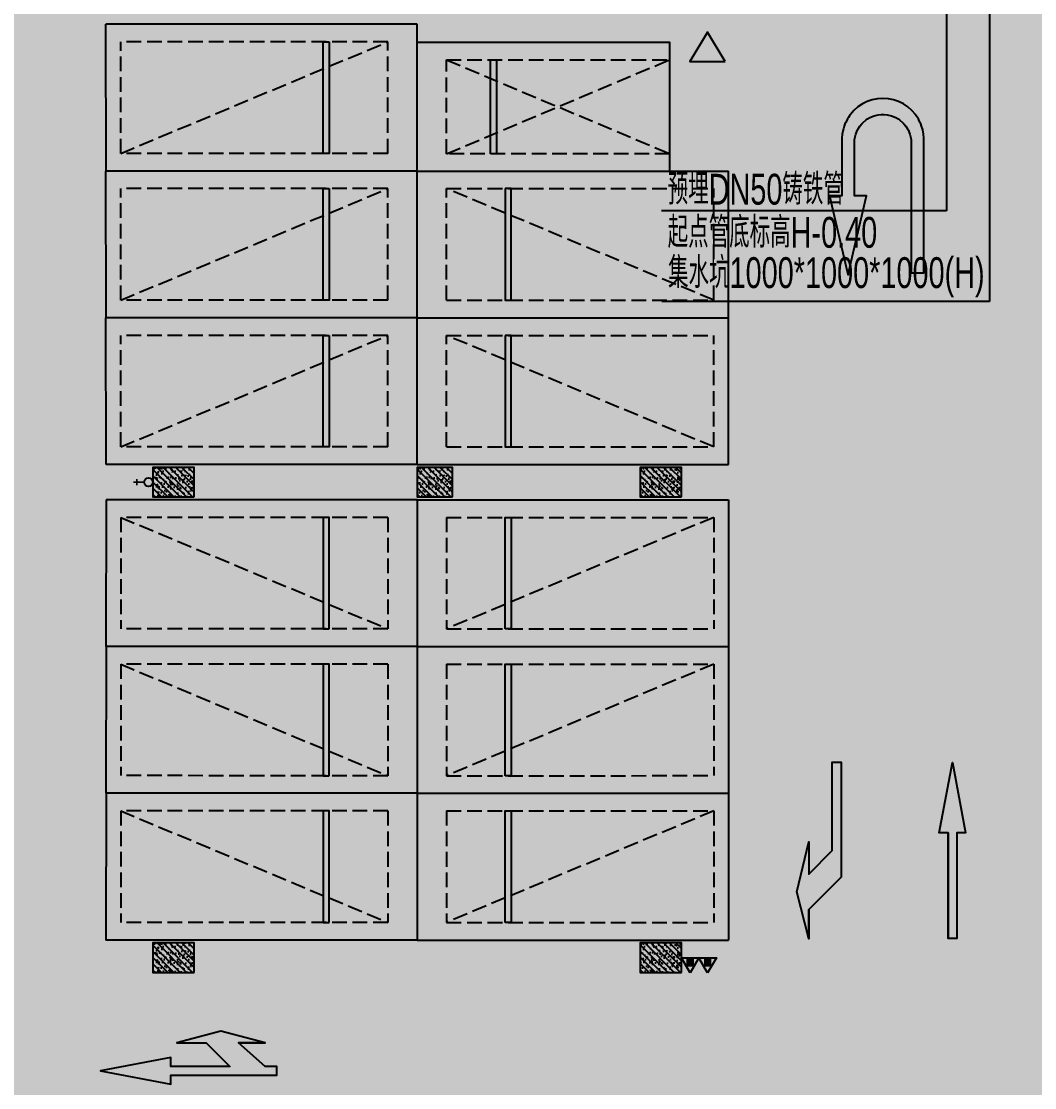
# Model space of a CAD drawing. Extents: x -1338203 to 1886333, y -530034 to 1031844.
# Drawn here: x 802815 to 820073, y -368765 to -350601 of the extents above; entities that cross this region are included whole.
import ezdxf

# ---------------------------------------------------------------- set-up
doc = ezdxf.new("R2010")
doc.units = 0
doc.header["$LTSCALE"] = 1000
doc.header["$MEASUREMENT"] = 0
doc.linetypes.add('A-001-平面B2$0$__DASH', pattern=[0.35, 0.25, -0.1])
doc.linetypes.add('DASH', pattern=[0.35, 0.25, -0.1])
for name, color, linetype in [('0P-EQUIP-CW', 7, 'Continuous'), ('0P-PIPE-RW', 122, 'Continuous'), ('A-FIRE', 7, 'Continuous'), ('p-a-regular', 5, 'Continuous'), ('S001地下二墙柱$0$S001地下二墙柱$0$0S-CC-LINE', 52, 'Continuous'), ('S001地下二墙柱$0$S001地下二墙柱$0$0S-CW-HATCH', 251, 'Continuous'), ('S001地下二墙柱$0$S001地下二墙柱$0$0S-CW-HATCH-UP', 251, 'Continuous'), ('中心线', 42, 'Continuous'), ('地面指向箭头', 7, 'Continuous'), ('负二层消火栓$0$负二层消火栓$1$0P-EQUIP-FH', 7, 'Continuous'), ('负二层集水坑及排水沟$0$负二层集水坑及排水沟$0$0P-A-LEAD', 3, 'Continuous')]:
    doc.layers.add(name, color=color, linetype=linetype)
doc.layers.add('p-a-regular-deadend', color=6, linetype='Continuous', true_color=0xff00ff)
doc.layers.add('p-a-regular-narrow', color=7, linetype='Continuous', true_color=0x9600ff)
doc.layers.add('p-h-walkable', color=7, linetype='Continuous', lineweight=70, true_color=0xf0f0f0)
doc.styles.add('负二层集水坑及排水沟$0$负二层集水坑及排水沟$0$AAD-TXT', font='AAD-TXT.shx', dxfattribs={"width": 0.7, "height": 3, "bigfont": 'AAD-HZTXT.shx'})

# ---------------------------------------------------------------- blocks, each defined once
blk = doc.blocks.new('负二层集水坑及排水沟')
at = {"layer": '负二层集水坑及排水沟$0$负二层集水坑及排水沟$0$0P-A-LEAD'}
for p, q in [((52209, -185780), (52209, -190217)), ((52941, -186540), (52941, -191760)), ((52209, -190217), (47352, -190217)), ((52941, -191760), (47359, -191760))]:
    blk.add_line(p, q, dxfattribs=at)
at = {"layer": '负二层集水坑及排水沟$0$负二层集水坑及排水沟$0$0P-A-LEAD', "color": 7, "style": '负二层集水坑及排水沟$0$负二层集水坑及排水沟$0$AAD-TXT', "width": 0.7}
for s, p in [('预埋DN50铸铁管', (47457, -190112)), ('起点管底标高H-0.40', (47457, -190847)), ('集水坑1000*1000*1000(H)', (47464, -191533))]:
    blk.add_text(s, height=525, dxfattribs=at).set_placement(p)
blk = doc.blocks.new('负二层消火栓$0$负二层消火栓$1$$TwtSys$00000546')
h = blk.add_hatch()
h.set_pattern_fill('ANSI31', color=256, scale=200, style=0)
h.set_pattern_definition([(45, (-38543.802, -6670.83), (-17.67767, 17.67767), [])])
h.paths.add_polyline_path([(-65, 174), (65, 174), (65, 44), (-65, 44)])
for points in [[(0, 344), (-198, 0), (198, 0)], [(-65, 174), (65, 174), (65, 44), (-65, 44)]]:
    blk.add_lwpolyline(points, close=True)
blk = doc.blocks.new('负二层消火栓')
at = {"layer": '负二层消火栓$0$负二层消火栓$1$0P-EQUIP-FH', "xscale": -0.75, "yscale": 0.75, "zscale": 0.75, "rotation": 180}
for p in [(47840, -202940), (48138, -202940)]:
    blk.add_blockref('负二层消火栓$0$负二层消火栓$1$$TwtSys$00000546', p, dxfattribs=at)
blk = doc.blocks.new('$TwtSys$00000320')
at = {"const_width": 20}
for points in [[(0, 0), (0, -121)], [(-37, -83), (37, -83)]]:
    blk.add_lwpolyline(points, dxfattribs=at)
blk = doc.blocks.new('A$Ca805bf96')
at = {"layer": '0P-PIPE-RW', "linetype": 'Continuous'}
blk.add_circle((38616, -194840), 75, dxfattribs=at)
blk.add_circle((38616, -194840), 75, dxfattribs=at)
at = {"layer": '0P-EQUIP-CW', "xscale": 1.5, "yscale": 1.5, "zscale": 1.5, "rotation": 269.9999999999437}
blk.add_blockref('$TwtSys$00000320', (38541, -194840), dxfattribs=at)
blk.add_blockref('$TwtSys$00000320', (38541, -194840), dxfattribs=at)
blk = doc.blocks.new('2-13')
blk.add_blockref('A$Ca805bf96', (766365, -163611))
blk = doc.blocks.new('左转或右转')
at = {"layer": '地面指向箭头'}
blk.add_hatch(color=251, dxfattribs=at).paths.add_polyline_path([(3221046, 2451667), (3221247, 2450864), (3221247, 2451366), (3221799, 2451918), (3221799, 2453874), (3221648, 2453874), (3221648, 2452369), (3221247, 2451968), (3221247, 2452519)])
at = {"layer": '地面指向箭头', "color": 251}
blk.add_lwpolyline([(3221247, 2450864), (3221046, 2451667), (3221247, 2452519), (3221247, 2451968), (3221648, 2452369), (3221648, 2453874), (3221799, 2453874), (3221799, 2451918), (3221247, 2451366), (3221247, 2450864), (3221247, 2451366)], dxfattribs=at)
blk = doc.blocks.new('JTDT')
at = {"layer": 'A-FIRE'}
h = blk.add_hatch(color=251, dxfattribs=at)
h.dxf.hatch_style = 1
h.paths.add_polyline_path([(189165, 82916), (189162, 82988), (189159, 82988), (189147, 83060), (189144, 83075), (189126, 83123), (189114, 83162), (189105, 83180), (189081, 83230), (189072, 83245), (189057, 83269), (189036, 83299), (189024, 83317), (189021, 83320), (189021, 83323), (188961, 83389), (188893, 83449), (188818, 83500), (188734, 83542), (188650, 83571), (188561, 83586), (188468, 83592), (188378, 83586), (188288, 83571), (188202, 83542), (188118, 83500), (188043, 83449), (187974, 83389), (187915, 83323), (187915, 83320), (187912, 83317), (187900, 83299), (187882, 83269), (187864, 83245), (187858, 83230), (187831, 83180), (187822, 83162), (187810, 83123), (187795, 83075), (187789, 83060), (187777, 82988), (187771, 82916), (187771, 82895), (187771, 82839), (187771, 81938), (187559, 81938), (187559, 81935), (187867, 80625), (187876, 80592), (187882, 80625), (188190, 81935), (187983, 81935), (187983, 81938), (187983, 82839), (187986, 82895), (187989, 82916), (188007, 82988), (188037, 83060), (188046, 83075), (188076, 83123), (188109, 83162), (188124, 83180), (188184, 83230), (188205, 83245), (188247, 83269), (188318, 83299), (188390, 83317), (188441, 83320), (188468, 83323), (188492, 83320), (188543, 83317), (188615, 83299), (188686, 83269), (188728, 83245), (188749, 83230), (188809, 83180), (188824, 83162), (188857, 83123), (188887, 83075), (188896, 83060), (188926, 82988), (188944, 82916), (188947, 82895), (188949, 82839), (188949, 80625), (189168, 80625), (189168, 82839), (189168, 82895)])
at = {"layer": '地面指向箭头', "color": 251, "linetype": 'Continuous'}
blk.add_lwpolyline([(189165, 82916), (189162, 82988), (189159, 82988), (189147, 83060), (189144, 83075), (189126, 83123), (189114, 83162), (189105, 83180), (189081, 83230), (189072, 83245), (189057, 83269), (189036, 83299), (189024, 83317), (189021, 83320), (189021, 83323), (188961, 83389), (188893, 83449), (188818, 83500), (188734, 83542), (188650, 83571), (188561, 83586), (188468, 83592), (188378, 83586), (188288, 83571), (188202, 83542), (188118, 83500), (188043, 83449), (187974, 83389), (187915, 83323), (187915, 83320), (187912, 83317), (187900, 83299), (187882, 83269), (187864, 83245), (187858, 83230), (187831, 83180), (187822, 83162), (187810, 83123), (187795, 83075), (187789, 83060), (187777, 82988), (187771, 82916), (187771, 82895), (187771, 82839), (187771, 81938), (187559, 81938), (187559, 81935), (187867, 80625), (187876, 80592), (187882, 80625), (188190, 81935), (187983, 81935), (187983, 81938), (187983, 82839), (187986, 82895), (187989, 82916), (188007, 82988), (188037, 83060), (188046, 83075), (188076, 83123), (188109, 83162), (188124, 83180), (188184, 83230), (188205, 83245), (188247, 83269), (188318, 83299), (188390, 83317), (188441, 83320), (188468, 83323), (188492, 83320), (188543, 83317), (188615, 83299), (188686, 83269), (188728, 83245), (188749, 83230), (188809, 83180), (188824, 83162), (188857, 83123), (188887, 83075), (188896, 83060), (188926, 82988), (188944, 82916), (188947, 82895), (188949, 82839), (188949, 80625), (189168, 80625), (189168, 82839), (189168, 82895), (189165, 82916)], dxfattribs=at)
blk = doc.blocks.new('直行')
at = {"layer": '地面指向箭头'}
blk.add_hatch(color=251, dxfattribs=at).paths.add_polyline_path([(-29241, 4059962), (-29466, 4058762), (-29316, 4058762), (-29316, 4056961), (-29166, 4056961), (-29166, 4058762), (-29016, 4058762)])
at = {"layer": '地面指向箭头', "color": 251}
blk.add_lwpolyline([(-29316, 4058762), (-29316, 4056961), (-29316, 4058762), (-29316, 4058762), (-29466, 4058762), (-29241, 4059962), (-29016, 4058762), (-29166, 4058762), (-29166, 4056961), (-29316, 4056961), (-29316, 4056961)], dxfattribs=at)
blk = doc.blocks.new('直行右转或左转')
at = {"layer": '地面指向箭头'}
blk.add_hatch(color=251, dxfattribs=at).paths.add_polyline_path([(3219528, 2452519), (3218327, 2452294), (3218327, 2452444), (3217325, 2452444), (3217726, 2452044), (3218227, 2452044), (3217476, 2451843), (3216725, 2452044), (3217175, 2452044), (3216725, 2452444), (3216524, 2452444), (3216524, 2452594), (3218327, 2452594), (3218327, 2452745)])
at = {"layer": '地面指向箭头', "color": 251}
blk.add_lwpolyline([(3216725, 2452044), (3217175, 2452044), (3216725, 2452044), (3217476, 2451843), (3218227, 2452044), (3217726, 2452044), (3217325, 2452444), (3218327, 2452444), (3218327, 2452294), (3219528, 2452519), (3218327, 2452745), (3218327, 2452594), (3216524, 2452594), (3216524, 2452444), (3216725, 2452444), (3217175, 2452044)], dxfattribs=at)
blk = doc.blocks.new('A$C3d42903c')
at = {"layer": '中心线', "color": 251, "const_width": 150}
for points in [[(404985, 172396), (404985, 170396)], [(404985, 168396), (404985, 166396)], [(404985, 164396), (404985, 162396)]]:
    blk.add_lwpolyline(points, dxfattribs=at)
at = {"layer": '地面指向箭头', "color": 251}
for name, p in [('JTDT', (216374, 93730)), ('直行', (435267, -3893949))]:
    blk.add_blockref(name, p, dxfattribs=at)
at = {"layer": '地面指向箭头', "color": 251, "linetype": 'Continuous'}
blk.add_blockref('左转或右转', (-2817669, -2287857), dxfattribs=at)
at = {"layer": '地面指向箭头', "color": 251, "linetype": 'Continuous', "rotation": 180}
blk.add_blockref('直行右转或左转', (3611044, 2613279), dxfattribs=at)
blk = doc.blocks.new('A$Cb720460c')
at = {"layer": '地面指向箭头'}
h = blk.add_hatch(color=251, dxfattribs=at)
h.dxf.hatch_style = 1
h.paths.add_polyline_path([(402153, 177951), (401853, 178451), (401553, 177951)])
at = {"layer": '地面指向箭头', "color": 251, "flags": 128}
blk.add_lwpolyline([(402153, 177951), (401853, 178451), (401553, 177951), (402153, 177951)], dxfattribs=at)

msp = doc.modelspace()

# ---------------------------------------------------------------- hatches: boundary and pattern name
at = {"layer": 'p-h-walkable', "ltscale": 0.002}
h = msp.add_hatch(color=256, dxfattribs=at)
h.dxf.hatch_style = 1
h.paths.add_polyline_path([(728556.4, -320761.3), (728556.4, -348211.5), (746356.3, -348211.5), (750916.3, -338175), (842896.3, -338175), (843211.3, -349155), (839116.3, -349155), (839116.3, -377051.5), (864906.4, -377051.5), (864906.4, -390806.6), (875856.3, -395571.5), (875856.3, -404751.5), (834560.3, -404751.5), (839142.7, -442064.3), (869465.2, -438340.4), (871163.2, -452166.5), (873704.1, -451854.5), (877328.6, -464960.4), (761876, -479139.1), (761132.9, -468418.3), (764950.6, -465209), (763252.8, -451384.3), (799242.4, -446964.4), (793807.3, -404751.5), (750756.3, -404751.5), (751556.3, -388855), (648066.6, -388604.4), (648066.6, -380374.4), (641016.6, -380374.4), (641512.3, -365348.2), (660006.6, -364574.4), (660306.6, -340846.8), (656406.6, -340846.8), (656406.6, -336396.8), (656656.4, -340532.4), (656406.4, -332417.4), (712156.4, -332417.4), (712080.9, -320761.3)])
at = {"layer": 'S001地下二墙柱$0$S001地下二墙柱$0$0S-CW-HATCH'}
h = msp.add_hatch(color=256, dxfattribs=at)
h.dxf.hatch_style = 1
h.paths.add_polyline_path([(805756.6, -358700.9), (805756.6, -358200.9), (805056.6, -358200.9), (805056.6, -358700.9)])
h = msp.add_hatch(color=256, dxfattribs=at)
h.dxf.hatch_style = 1
h.paths.add_polyline_path([(810156.5, -358700.9), (810156.5, -358200.9), (809556.5, -358200.9), (809556.5, -358700.9)])
h = msp.add_hatch(color=256, dxfattribs=at)
h.dxf.hatch_style = 1
h.paths.add_polyline_path([(814056.6, -358700.9), (814056.6, -358200.9), (813356.6, -358200.9), (813356.6, -358700.9)])
h = msp.add_hatch(color=256, dxfattribs=at)
h.dxf.hatch_style = 1
h.paths.add_polyline_path([(805756.6, -366800.9), (805756.6, -366300.9), (805056.6, -366300.9), (805056.6, -366800.9)])
h = msp.add_hatch(color=256, dxfattribs=at)
h.dxf.hatch_style = 1
h.paths.add_polyline_path([(814056.6, -366800.9), (814056.6, -366300.9), (813356.6, -366300.9), (813356.6, -366800.9)])
at = {"layer": 'S001地下二墙柱$0$S001地下二墙柱$0$0S-CW-HATCH-UP'}
h = msp.add_hatch(dxfattribs=at)
h.set_pattern_fill('钢筋混凝土', color=256, scale=30, angle=-90)
h.set_pattern_definition([(315, (814708.33, -391011.66), (53.03301, 53.03301), []), (320, (814708.33, -391011.66), (-18.8256, -215.1781), [22.5, -247.5]), (265, (814708.33, -391011.66), (225.6576, 41.6254), [18, -198]), (10.4514, (814706.76, -391029.6), (206.8319, -173.5528), [19.122, -210.3426]), (316.1842, (814768.33, -391011.66), (-49.6557, -320.1723), [33.75, -371.25]), (6.6356, (814764.2, -391038.34), (292.2354, -280.3988), [28.683, -315.514]), (261.1842, (814768.33, -391011.66), (292.2356, -280.3986), [27, -297]), (291, (814753.33, -391041.66), (-120.7857, -179.0721), [22.5, -247.5]), (236, (814753.33, -391041.66), (217.545, -72.9946), [18, -198]), (341.4514, (814743.27, -391056.58), (96.7591, -252.0668), [19.122, -210.3426]), (307.5, (814708.33, -391011.66), (99.86816, -3.64796), [0, -195.6, 0, -201, 0, -198.75]), (277.5, (814708.33, -391011.66), (118.3235, -78.92086), [0, -114.6, 0, -191.1, 0, -75.75]), (237.5, (814708.33, -390944.76), (-6.76646, -160.14673), [0, -75, 0, -234, 0, -310.5]), (227.5, (814708.33, -390914.76), (30.0315, -174.95585), [0, -97.5, 0, -155.4, 0, -220.5])])
h.paths.add_polyline_path([(805756.6, -358700.9), (805756.6, -358200.9), (805056.6, -358200.9), (805056.6, -358700.9)])
h = msp.add_hatch(dxfattribs=at)
h.set_pattern_fill('钢筋混凝土', color=256, scale=30, angle=-90)
h.set_pattern_definition([(315, (819108.22, -391011.66), (53.03301, 53.03301), []), (320, (819108.22, -391011.66), (-18.8256, -215.1781), [22.5, -247.5]), (265, (819108.22, -391011.66), (225.6576, 41.6254), [18, -198]), (10.4514, (819106.65, -391029.6), (206.8319, -173.5528), [19.122, -210.3426]), (316.1842, (819168.22, -391011.66), (-49.6557, -320.1723), [33.75, -371.25]), (6.6356, (819164.08, -391038.34), (292.2354, -280.3988), [28.683, -315.514]), (261.1842, (819168.22, -391011.66), (292.2356, -280.3986), [27, -297]), (291, (819153.22, -391041.66), (-120.7857, -179.0721), [22.5, -247.5]), (236, (819153.22, -391041.66), (217.545, -72.9946), [18, -198]), (341.4514, (819143.15, -391056.58), (96.7591, -252.0668), [19.122, -210.3426]), (307.5, (819108.22, -391011.66), (99.86816, -3.64796), [0, -195.6, 0, -201, 0, -198.75]), (277.5, (819108.22, -391011.66), (118.3235, -78.92086), [0, -114.6, 0, -191.1, 0, -75.75]), (237.5, (819108.22, -390944.76), (-6.76646, -160.14673), [0, -75, 0, -234, 0, -310.5]), (227.5, (819108.22, -390914.76), (30.0315, -174.95585), [0, -97.5, 0, -155.4, 0, -220.5])])
h.paths.add_polyline_path([(810156.5, -358700.9), (810156.5, -358200.9), (809556.5, -358200.9), (809556.5, -358700.9)])
h = msp.add_hatch(dxfattribs=at)
h.set_pattern_fill('钢筋混凝土', color=256, scale=30, angle=-90)
h.set_pattern_definition([(315, (822908.33, -391011.66), (53.03301, 53.03301), []), (320, (822908.33, -391011.66), (-18.8256, -215.1781), [22.5, -247.5]), (265, (822908.33, -391011.66), (225.6576, 41.6254), [18, -198]), (10.4514, (822906.76, -391029.6), (206.8319, -173.5528), [19.122, -210.3426]), (316.1842, (822968.33, -391011.66), (-49.6557, -320.1723), [33.75, -371.25]), (6.6356, (822964.2, -391038.34), (292.2354, -280.3988), [28.683, -315.514]), (261.1842, (822968.33, -391011.66), (292.2356, -280.3986), [27, -297]), (291, (822953.33, -391041.66), (-120.7857, -179.0721), [22.5, -247.5]), (236, (822953.33, -391041.66), (217.545, -72.9946), [18, -198]), (341.4514, (822943.26, -391056.58), (96.7591, -252.0668), [19.122, -210.3426]), (307.5, (822908.33, -391011.66), (99.86816, -3.64796), [0, -195.6, 0, -201, 0, -198.75]), (277.5, (822908.33, -391011.66), (118.3235, -78.92086), [0, -114.6, 0, -191.1, 0, -75.75]), (237.5, (822908.33, -390944.76), (-6.76646, -160.14673), [0, -75, 0, -234, 0, -310.5]), (227.5, (822908.33, -390914.76), (30.0315, -174.95585), [0, -97.5, 0, -155.4, 0, -220.5])])
h.paths.add_polyline_path([(814056.6, -358700.9), (814056.6, -358200.9), (813356.6, -358200.9), (813356.6, -358700.9)])
h = msp.add_hatch(dxfattribs=at)
h.set_pattern_fill('钢筋混凝土', color=256, scale=30, angle=-90)
h.set_pattern_definition([(315, (814708.33, -399111.66), (53.03301, 53.03301), []), (320, (814708.33, -399111.66), (-18.8256, -215.1781), [22.5, -247.5]), (265, (814708.33, -399111.66), (225.6576, 41.6254), [18, -198]), (10.4514, (814706.76, -399129.6), (206.8319, -173.5528), [19.122, -210.3426]), (316.1842, (814768.33, -399111.66), (-49.6557, -320.1723), [33.75, -371.25]), (6.6356, (814764.2, -399138.34), (292.2354, -280.3988), [28.683, -315.514]), (261.1842, (814768.33, -399111.66), (292.2356, -280.3986), [27, -297]), (291, (814753.33, -399141.66), (-120.7857, -179.0721), [22.5, -247.5]), (236, (814753.33, -399141.66), (217.545, -72.9946), [18, -198]), (341.4514, (814743.27, -399156.58), (96.7591, -252.0668), [19.122, -210.3426]), (307.5, (814708.33, -399111.66), (99.86816, -3.64796), [0, -195.6, 0, -201, 0, -198.75]), (277.5, (814708.33, -399111.66), (118.3235, -78.92086), [0, -114.6, 0, -191.1, 0, -75.75]), (237.5, (814708.33, -399044.76), (-6.76646, -160.14673), [0, -75, 0, -234, 0, -310.5]), (227.5, (814708.33, -399014.76), (30.0315, -174.95585), [0, -97.5, 0, -155.4, 0, -220.5])])
h.paths.add_polyline_path([(805756.6, -366800.9), (805756.6, -366300.9), (805056.6, -366300.9), (805056.6, -366800.9)])
h = msp.add_hatch(dxfattribs=at)
h.set_pattern_fill('钢筋混凝土', color=256, scale=30, angle=-90)
h.set_pattern_definition([(315, (822908.33, -399111.66), (53.03301, 53.03301), []), (320, (822908.33, -399111.66), (-18.8256, -215.1781), [22.5, -247.5]), (265, (822908.33, -399111.66), (225.6576, 41.6254), [18, -198]), (10.4514, (822906.76, -399129.6), (206.8319, -173.5528), [19.122, -210.3426]), (316.1842, (822968.33, -399111.66), (-49.6557, -320.1723), [33.75, -371.25]), (6.6356, (822964.2, -399138.34), (292.2354, -280.3988), [28.683, -315.514]), (261.1842, (822968.33, -399111.66), (292.2356, -280.3986), [27, -297]), (291, (822953.33, -399141.66), (-120.7857, -179.0721), [22.5, -247.5]), (236, (822953.33, -399141.66), (217.545, -72.9946), [18, -198]), (341.4514, (822943.27, -399156.58), (96.7591, -252.0668), [19.122, -210.3426]), (307.5, (822908.33, -399111.66), (99.86816, -3.64796), [0, -195.6, 0, -201, 0, -198.75]), (277.5, (822908.33, -399111.66), (118.3235, -78.92086), [0, -114.6, 0, -191.1, 0, -75.75]), (237.5, (822908.33, -399044.76), (-6.76646, -160.14673), [0, -75, 0, -234, 0, -310.5]), (227.5, (822908.33, -399014.76), (30.0315, -174.95585), [0, -97.5, 0, -155.4, 0, -220.5])])
h.paths.add_polyline_path([(814056.6, -366800.9), (814056.6, -366300.9), (813356.6, -366300.9), (813356.6, -366800.9)])

# ---------------------------------------------------------------- linework, layer by layer
for p, q in [((809556.4, -350650.4), (804256.4, -350650.9)), ((804256.6, -353150.9), (804256.4, -350650.9)), ((809556.6, -353150.4), (809556.4, -350650.4)), ((809556.4, -353150.4), (804256.4, -353150.9)), ((804256.6, -355650.9), (804256.4, -353150.9)), ((809556.6, -353150.4), (804256.6, -353150.9)), ((809556.6, -355650.4), (809556.4, -353150.4)), ((809556.6, -355650.4), (809556.8, -353150.4)), ((809556.8, -353150.4), (814856.8, -353150.9)), ((814856.6, -355650.9), (814856.8, -353150.9)), ((809556.4, -355650.4), (804256.4, -355650.9)), ((804256.6, -358150.9), (804256.4, -355650.9)), ((809556.6, -355650.4), (804256.6, -355650.9)), ((809556.6, -358150.4), (809556.4, -355650.4)), ((809556.6, -355650.4), (814856.6, -355650.9)), ((809556.6, -358150.4), (809556.8, -355650.4)), ((809556.8, -355650.4), (814856.8, -355650.9)), ((814856.6, -358150.9), (814856.8, -355650.9)), ((809556.6, -358150.4), (804256.6, -358150.9)), ((809556.6, -358150.4), (814856.6, -358150.9)), ((804256.6, -358750.4), (804256.4, -361250.4)), ((809556.6, -358750.9), (804256.6, -358750.4)), ((809556.6, -358750.9), (809556.4, -361250.9)), ((809556.6, -358750.9), (814856.6, -358750.4)), ((809556.6, -358750.9), (809556.8, -361250.9)), ((814856.6, -358750.4), (814856.8, -361250.4)), ((809556.4, -361250.9), (804256.4, -361250.4)), ((804256.6, -361250.4), (804256.4, -363750.4)), ((809556.6, -361250.9), (804256.6, -361250.4)), ((809556.6, -361250.9), (809556.4, -363750.9)), ((809556.6, -361250.9), (814856.6, -361250.4)), ((809556.6, -361250.9), (809556.8, -363750.9)), ((809556.8, -361250.9), (814856.8, -361250.4)), ((814856.6, -361250.4), (814856.8, -363750.4)), ((809556.4, -363750.9), (804256.4, -363750.4)), ((804256.6, -363750.4), (804256.4, -366250.4)), ((809556.6, -363750.9), (804256.6, -363750.4)), ((809556.6, -363750.9), (809556.4, -366250.9)), ((809556.6, -363750.9), (814856.6, -363750.4)), ((809556.6, -363750.9), (809556.8, -366250.9)), ((809556.8, -363750.9), (814856.8, -363750.4)), ((814856.6, -363750.4), (814856.8, -366250.4)), ((809556.4, -366250.9), (804256.4, -366250.4)), ((809556.8, -366250.9), (814856.8, -366250.4))]:
    msp.add_line(p, q)
at = {"linetype": 'A-001-平面B2$0$__DASH'}
for p, q in [((809056.4, -350950.4), (804506.4, -350950.8)), ((804506.6, -352850.8), (804506.4, -350950.8)), ((809056.6, -352850.4), (809056.4, -350950.4)), ((809056.6, -352850.4), (804506.6, -352850.8)), ((809056.4, -353450.4), (804506.4, -353450.8)), ((804506.6, -355350.8), (804506.4, -353450.8)), ((809056.6, -355350.4), (809056.4, -353450.4)), ((810056.6, -355350.4), (810056.8, -353450.4)), ((810056.8, -353450.4), (814606.8, -353450.8)), ((814606.6, -355350.8), (814606.8, -353450.8)), ((809056.6, -355350.4), (804506.6, -355350.8)), ((810056.6, -355350.4), (814606.6, -355350.8)), ((809056.4, -355950.4), (804506.4, -355950.8)), ((804506.6, -357850.8), (804506.4, -355950.8)), ((809056.6, -357850.4), (809056.4, -355950.4)), ((810056.6, -357850.4), (810056.8, -355950.4)), ((810056.8, -355950.4), (814606.8, -355950.8)), ((814606.6, -357850.8), (814606.8, -355950.8)), ((809056.6, -357850.4), (804506.6, -357850.8)), ((810056.6, -357850.4), (814606.6, -357850.8)), ((804506.6, -359050.4), (804506.4, -360950.4)), ((809056.6, -359050.8), (804506.6, -359050.4)), ((809056.6, -359050.8), (809056.4, -360950.8)), ((810056.6, -359050.8), (814606.6, -359050.4)), ((810056.6, -359050.8), (810056.8, -360950.8)), ((814606.6, -359050.4), (814606.8, -360950.4)), ((809056.4, -360950.8), (804506.4, -360950.4)), ((810056.8, -360950.8), (814606.8, -360950.4)), ((804506.6, -361550.4), (804506.4, -363450.4)), ((809056.6, -361550.8), (804506.6, -361550.4)), ((809056.6, -361550.8), (809056.4, -363450.8)), ((810056.6, -361550.8), (814606.6, -361550.4)), ((810056.6, -361550.8), (810056.8, -363450.8)), ((814606.6, -361550.4), (814606.8, -363450.4)), ((809056.4, -363450.8), (804506.4, -363450.4)), ((810056.8, -363450.8), (814606.8, -363450.4)), ((804506.6, -364050.4), (804506.4, -365950.4)), ((809056.6, -364050.8), (804506.6, -364050.4)), ((809056.6, -364050.8), (809056.4, -365950.8)), ((810056.6, -364050.8), (814606.6, -364050.4)), ((810056.6, -364050.8), (810056.8, -365950.8)), ((814606.6, -364050.4), (814606.8, -365950.4)), ((809056.4, -365950.8), (804506.4, -365950.4)), ((810056.8, -365950.8), (814606.8, -365950.4))]:
    msp.add_line(p, q, dxfattribs=at)
for points in [[(804506.6, -352850.8), (809056.4, -350950.4)], [(804506.6, -355350.8), (809056.4, -353450.4)], [(814606.6, -355350.8), (810056.8, -353450.4)], [(804506.6, -357850.8), (809056.4, -355950.4)], [(814606.6, -357850.8), (810056.8, -355950.4)], [(804506.6, -359050.4), (809056.4, -360950.8)], [(814606.6, -359050.4), (810056.8, -360950.8)], [(804506.6, -361550.4), (809056.4, -363450.8)], [(814606.6, -361550.4), (810056.8, -363450.8)], [(804506.6, -364050.4), (809056.4, -365950.8)], [(814606.6, -364050.4), (810056.8, -365950.8)]]:
    msp.add_lwpolyline(points, dxfattribs=at)
for points in [[(808056.4, -350950.5), (808056.6, -352850.5), (807956.6, -352850.5), (807956.4, -350950.5)], [(808056.4, -353450.5), (808056.6, -355350.5), (807956.6, -355350.5), (807956.4, -353450.5)], [(811056.8, -353450.5), (811056.6, -355350.5), (811156.6, -355350.5), (811156.8, -353450.5)], [(808056.4, -355950.5), (808056.6, -357850.5), (807956.6, -357850.5), (807956.4, -355950.5)], [(811056.8, -355950.5), (811056.6, -357850.5), (811156.6, -357850.5), (811156.8, -355950.5)], [(808056.4, -360950.8), (808056.6, -359050.8), (807956.6, -359050.7), (807956.4, -360950.7)], [(811056.8, -360950.7), (811056.6, -359050.7), (811156.6, -359050.7), (811156.8, -360950.7)], [(808056.4, -363450.8), (808056.6, -361550.8), (807956.6, -361550.7), (807956.4, -363450.7)], [(811056.8, -363450.7), (811056.6, -361550.7), (811156.6, -361550.7), (811156.8, -363450.7)], [(808056.4, -365950.8), (808056.6, -364050.8), (807956.6, -364050.7), (807956.4, -365950.7)], [(811056.8, -365950.7), (811056.6, -364050.7), (811156.6, -364050.7), (811156.8, -365950.7)]]:
    msp.add_lwpolyline(points, close=True)
at = {"color": 241}
msp.add_lwpolyline([(813856.6, -353156.1), (809556.6, -353156.1), (809556.6, -350956.1), (813856.6, -350956.1)], close=True, dxfattribs=at)
at = {"color": 241, "linetype": 'DASH'}
for points in [[(813856.6, -352856.1), (810056.6, -352856.1), (810056.6, -351256.1), (813856.6, -351256.1), (813856.6, -352856.1)], [(810056.6, -351256.1), (813856.6, -352856.1)], [(810056.6, -352856.1), (813856.6, -351256.1)]]:
    msp.add_lwpolyline(points, dxfattribs=at)
at = {"color": 241}
msp.add_lwpolyline([(810806.6, -352856.1), (810806.6, -351256.1), (810906.6, -351256.1), (810906.6, -352856.1), (810806.6, -352856.1)], dxfattribs=at)
at = {"layer": 'p-a-regular', "ltscale": 0.002, "const_width": 1000}
for points in [[(804506.5, -354400.8), (809056.5, -354400.4)], [(814606.7, -354400.8), (810056.7, -354400.4)], [(804506.5, -356900.8), (809056.5, -356900.4)], [(814606.7, -356900.8), (810056.7, -356900.4)], [(804506.5, -360000.4), (809056.5, -360000.8)], [(814606.7, -360000.4), (810056.7, -360000.8)], [(804506.5, -365000.4), (809056.5, -365000.8)], [(814606.7, -365000.4), (810056.7, -365000.8)]]:
    msp.add_lwpolyline(points, dxfattribs=at)
at = {"layer": 'p-a-regular-deadend', "ltscale": 0.002, "const_width": 1000}
for points in [[(804506.5, -351900.8), (809056.5, -351900.4)], [(810806.6, -352056.1), (813856.6, -352056.1)]]:
    msp.add_lwpolyline(points, dxfattribs=at)
at = {"layer": 'p-a-regular-narrow', "ltscale": 0.002, "const_width": 1000}
for points in [[(804506.5, -362500.4), (809056.5, -362500.8)], [(814606.7, -362500.4), (810056.7, -362500.8)]]:
    msp.add_lwpolyline(points, dxfattribs=at)
at = {"layer": 'S001地下二墙柱$0$S001地下二墙柱$0$0S-CC-LINE', "color": 4}
for points in [[(805756.6, -358700.9), (805756.6, -358200.9), (805056.6, -358200.9), (805056.6, -358700.9)], [(814056.6, -358700.9), (814056.6, -358200.9), (813356.6, -358200.9), (813356.6, -358700.9)], [(805756.6, -366800.9), (805756.6, -366300.9), (805056.6, -366300.9), (805056.6, -366800.9)], [(814056.6, -366800.9), (814056.6, -366300.9), (813356.6, -366300.9), (813356.6, -366800.9)]]:
    msp.add_lwpolyline(points, close=True, dxfattribs=at)
at = {"layer": 'S001地下二墙柱$0$S001地下二墙柱$0$0S-CC-LINE', "color": 2}
msp.add_lwpolyline([(810156.5, -358700.9), (810156.5, -358200.9), (809556.5, -358200.9), (809556.5, -358700.9)], close=True, dxfattribs=at)

# ---------------------------------------------------------------- block references
at = {"ltscale": 0.002}
for name, p in [('负二层集水坑及排水沟', (766365.4, -163610.9)), ('负二层消火栓', (766365.4, -163610.9)), ('A$C3d42903c', (412646.2, -529238.7)), ('A$Cb720460c', (412646.2, -529238.7))]:
    msp.add_blockref(name, p, dxfattribs=at)
msp.add_blockref('2-13', (0, 0))

doc.saveas('drawing.dxf')
